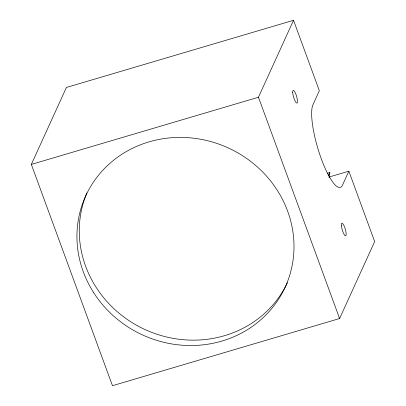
<?xml version="1.0" encoding="UTF-8"?>
<svg xmlns="http://www.w3.org/2000/svg" width="406" height="406" viewBox="0 0 406 406"><rect width="100%" height="100%" fill="white"/><g stroke="black" fill="none" stroke-linecap="round" stroke-linejoin="round"><path stroke-width="0.61" d="M329.205 177.473L329.87 172.555L327.439 173.276M348.85 171.18L374.667 241.59L339.599 318.532L112.467 385.7L31.333 164.41L66.401 87.468L293.533 20.3L319.344 90.711L312.97 104.702A44.315 10.444 73.5 0 0 321.349 158.924A44.315 10.444 73.5 0 0 342.476 185.166L348.85 171.18L328.85 177.092M339.599 318.532L258.465 97.242L293.533 20.3M328.383 175.818L329.87 172.555M31.333 164.41L258.465 97.242M287.458 282.657A109.899 103.073 24.5 0 1 146.018 330.002A109.899 103.073 24.5 0 1 86.869 192.926M93.542 292.467A109.676 102.865 24.5 0 0 281.399 294.533A109.676 102.865 24.5 0 0 181.462 137.411A109.676 102.865 24.5 0 0 93.542 292.467M341.38 225.33A6.648 1.568 73.5 0 0 345.212 235.784A6.648 1.568 73.5 0 0 344.73 227.411A6.648 1.568 73.5 0 0 341.38 225.33M292.701 92.558A6.648 1.568 73.5 0 0 296.532 103.007A6.648 1.568 73.5 0 0 296.05 94.634A6.648 1.568 73.5 0 0 292.701 92.558"/></g></svg>
